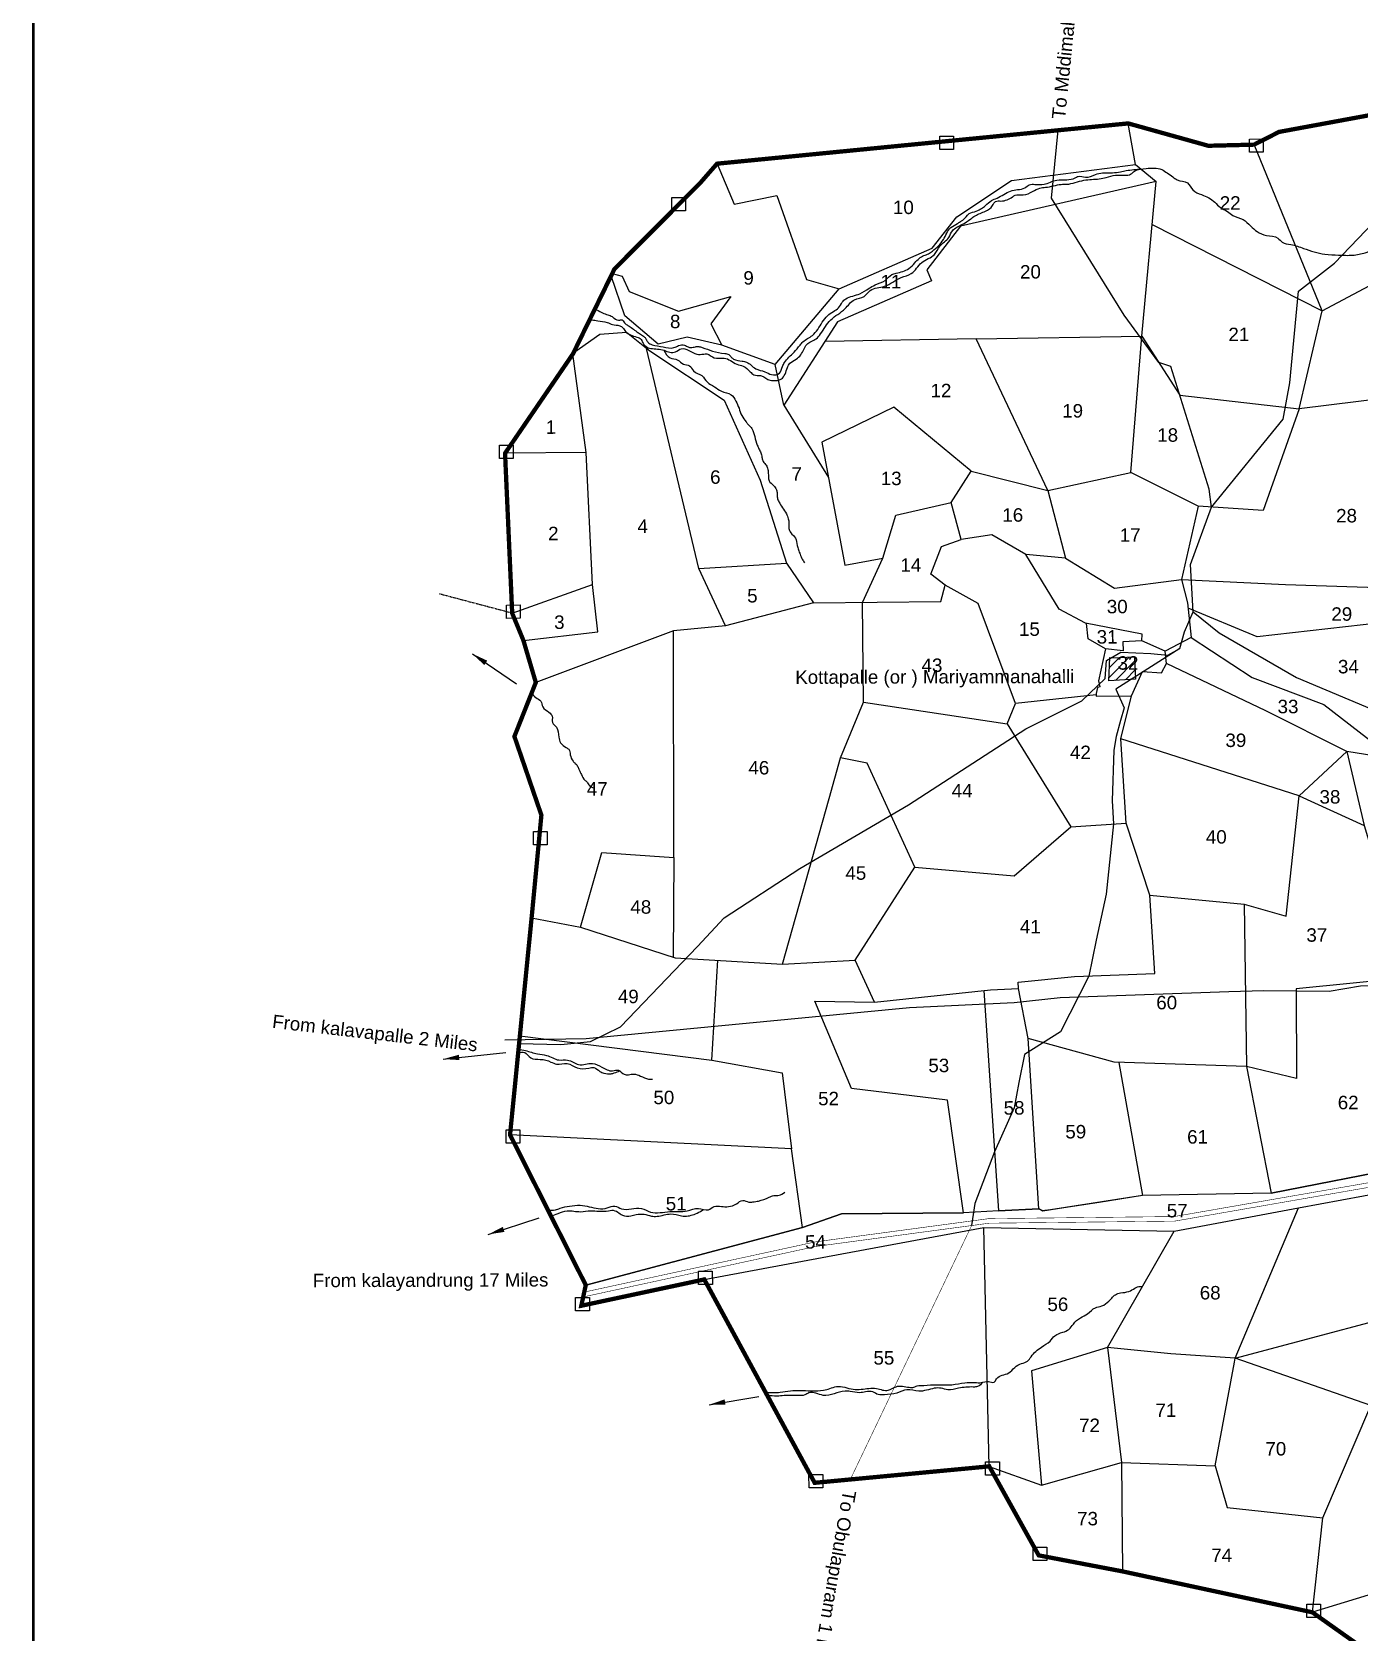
# Model space of a CAD drawing. Header units: feet. Extents: x 746667 to 763555, y 1616206 to 1623008.
# Drawn here: x 746667 to 749137, y 1618521 to 1621496 of the extents above; entities that cross this region are included whole.
import ezdxf
from ezdxf.enums import TextEntityAlignment as Align

# ---------------------------------------------------------------- set-up
doc = ezdxf.new("R2010")
doc.units = ezdxf.units.FT
doc.header["$LTSCALE"] = 15
doc.header["$MEASUREMENT"] = 0
doc.linetypes.add('HIDDEN2', pattern=[0.1875, 0.125, -0.0625])
for name, color, linetype in [('ARROWS', 5, 'Continuous'), ('CANAL1', 7, 'Continuous'), ('CSMark', 72, 'Continuous'), ('PLOT', 7, 'Continuous'), ('PLOT NO', 7, 'Continuous'), ('ROAD NAME', 255, 'Continuous'), ('ROADS', 6, 'Continuous'), ('TANKS-STREAM', 4, 'Continuous'), ('VILLAGE', 30, 'Continuous'), ('VILLAGE STONES', 240, 'Continuous')]:
    doc.layers.add(name, color=color, linetype=linetype)
doc.layers.add('VILLAGE BOUNDRY', color=5, linetype='HIDDEN2', lineweight=100)
doc.styles.get("Standard").update_dxf_attribs({"font": 'arial.ttf'})
doc.linetypes.add('DOTS', pattern='A,1e-06,-3,["●",Standard,S=3,R=0,X=-1.25,Y=-1.25],-3', length=6.000001)
doc.linetypes.add('FENCELINE1', pattern='A,0.25,-0.1,[133,ltypeshp.shx,S=0.1,R=0,X=-0.1,Y=0],-0.1,1', length=1.45)
doc.dimstyles.get("Standard").update_dxf_attribs({"dimtxt": 0.18, "dimasz": 30, "dimexe": 0.18, "dimexo": 0.0625, "dimgap": 0.09, "dimtad": 0, "dimtih": 1, "dimtoh": 1, "dimdec": 4, "dimzin": 0, "dimdsep": 46, "dimtxsty": 'Standard', "dimcen": 0.09, "dimadec": 0, "dimazin": 0, "dimtfac": 1, "dimtdec": 4, "dimtofl": 0, "dimtmove": 0, "dimatfit": 3, "dimfxl": 1, "dimtolj": 1, "dimtzin": 0, "dimarcsym": 0})

msp = doc.modelspace()

# ---------------------------------------------------------------- hatches: boundary and pattern name
at = {"layer": 'VILLAGE', "lineweight": -2}
h = msp.add_hatch(dxfattribs=at)
h.set_pattern_fill('ANSI31', color=256, scale=99.421251, angle=0.1736, style=0)
h.set_pattern_definition([(45.1735628, (9289.611, 7109.009), (-8.81425976, 8.761019825), [])])
h.paths.add_polyline_path([(748717.5, 1620333.8), (748674.3, 1620332.5), (748671.4, 1620333), (748669.6, 1620289.4), (748719.3, 1620292.6)])

# ---------------------------------------------------------------- linework, layer by layer
at = {"layer": 'CANAL1', "color": 6, "linetype": 'DOTS', "ltscale": 0.2}
for points in [[(748860.6, 1620612.6), (748993.6, 1620776), (749006.2, 1620843.5), (749022.4, 1621014.4), (749089, 1621066.5), (749147.2, 1621127), (749259.5, 1621233.3), (749296.7, 1621290.7), (749379.8, 1621360.3), (749452.1, 1621445.7), (749462.6, 1621466.9), (749465.6, 1621493.2)], [(748860.6, 1620612.6), (748856.3, 1620646.2), (748784.5, 1620874.3), (748762.5, 1620881.6), (748698.1, 1620969.7), (748563, 1621186.9), (748575, 1621313.4)], [(747572.9, 1619615.2), (747650.2, 1619613), (747705.9, 1619618.7), (747761.6, 1619645.7), (747904.8, 1619795.7), (747954.1, 1619849), (748095.1, 1619940.7), (748296.7, 1620058.8), (748515.3, 1620200.1), (748619.6, 1620252.4), (748662.4, 1620293.6), (748665.2, 1620327.3), (748691.8, 1620342.7), (748747.4, 1620340.6), (748779.5, 1620337.5), (748801.8, 1620349.5), (748810.2, 1620380.5), (748826.3, 1620418), (748821.1, 1620506.1), (748860.6, 1620612.6)], [(748826.3, 1620418), (748874.6, 1620378.5), (749018.7, 1620295.9), (749170.3, 1620232), (749245.3, 1620200.1), (749296.7, 1620189.2), (749357.1, 1620178.7), (749563.9, 1620178.9), (749643.6, 1620173.5), (749672.6, 1620171.2), (749715.2, 1620146.4), (749870.7, 1620079.6), (749924.3, 1620068.3), (749955.3, 1620077.3), (749994.3, 1620083.5), (750024.7, 1620077.1), (750060.9, 1620057.7), (750074.9, 1620055.6), (750118.3, 1620060.4), (750175.3, 1620059.7), (750350.3, 1620013), (750697.4, 1619870)], [(748801.8, 1620349.5), (748682.5, 1620274.2), (748698, 1620239.5), (748691.2, 1620215.8), (748683.2, 1620185.8), (748678.7, 1620160.4), (748675.5, 1620066.2), (748678.4, 1620023.5), (748664.7, 1619892.6), (748646.2, 1619807.4), (748632.5, 1619740.4), (748579.4, 1619637), (748512.9, 1619594.6), (748501.9, 1619542.7), (748493.3, 1619495.3), (748457, 1619413.5), (748420.4, 1619317.5), (748414.3, 1619276.4)]]:
    msp.add_lwpolyline(points, dxfattribs=at)
at = {"layer": 'CSMark', "linetype": 'FENCELINE1', "ltscale": 6}
msp.add_lwpolyline([(750949.8, 1620182.2), (750648, 1620078.4), (750396.3, 1619992.9), (750293.8, 1619951.6), (749831.1, 1619813), (749630.7, 1619754.7), (749412.4, 1619748), (749297.3, 1619730.4), (749198.5, 1619723.9), (749137.4, 1619721.6), (749079.2, 1619711.5), (748957.5, 1619713.2), (748892.9, 1619711.3), (748578.8, 1619699.7), (748493.2, 1619690.6), (748299.1, 1619681.4), (747697.5, 1619624), (747546.1, 1619621.1)], dxfattribs=at)
at = {"layer": 'PLOT', "lineweight": -2}
for points in [[(748588.9, 1620517.5), (748679.9, 1620462), (748804.8, 1620477.9), (748997.9, 1620468.7), (749284.1, 1620459.4), (749309.1, 1620563.1), (749244.3, 1620822.5), (749023.4, 1620795.5), (749066.4, 1620977.8), (749368.1, 1621138.4), (749185.9, 1621347.2)], [(747940.9, 1621251.2), (747972.9, 1621176.1), (748052.3, 1621191.8), (748107.2, 1621035.6), (748168.2, 1621018.6), (748340.8, 1621094.2), (748386.6, 1621152.5), (748488.4, 1621220.2), (748719.1, 1621250), (748705.6, 1621326.1)], [(748750.3, 1621138.4), (749066.4, 1620977.8), (748939.5, 1621286.6)], [(748719.1, 1621250), (748757.8, 1621218.3), (748393.9, 1621134.9), (748331.1, 1621053.9), (748339.8, 1621033.5), (748165.2, 1620957), (748065.4, 1620802.1), (748148.3, 1620667.4)], [(748422.8, 1620925.4), (748730.8, 1620930.7), (748757.8, 1621218.3)], [(748049.1, 1620877.9), (747949.9, 1620913.5), (747885.1, 1620928.8), (747831.5, 1620915.6), (747769.5, 1620968.5), (747743.9, 1621042.4)], [(747746.1, 1621046.9), (747764.7, 1621042.2), (747777.6, 1621013.3), (747869.4, 1620977), (747966.6, 1621004), (747929.2, 1620953.5), (747949.9, 1620913.5)], [(748065.4, 1620802.1), (748049.1, 1620877.9), (748168.2, 1621018.6)], [(747674.4, 1620900.2), (747722.8, 1620933.9), (747772.3, 1620938.1), (747815.7, 1620903), (747953.9, 1620811.7), (748021.1, 1620662.8), (748070.4, 1620508.2), (748120.1, 1620434.3), (747956.6, 1620391.7), (747859.7, 1620382.2), (747603.9, 1620286.4)], [(748413.3, 1620679.4), (748556.1, 1620643.6), (748422.8, 1620925.4), (748141.8, 1620920.6)], [(748556.1, 1620643.6), (748710.5, 1620676.6), (748730.8, 1620930.7), (748801.7, 1620820.9), (749023.4, 1620795.5), (748956.7, 1620606.1), (748835.9, 1620614.2), (748710.5, 1620676.6)], [(747580.9, 1620364.5), (747719.5, 1620380.3), (747709.5, 1620468.9), (747697.8, 1620713.8), (747673, 1620897.5)], [(747956.6, 1620391.7), (747906.8, 1620498.5), (747809.9, 1620907.6)], [(747596.1, 1619848.9), (747687, 1619831.2), (747863.3, 1619774.4), (748062.8, 1619762.5), (748197.9, 1619770.2), (748308.5, 1619942.8), (748493.5, 1619927), (748598.9, 1620018.1), (748701.8, 1620025), (748691.6, 1620181.4), (748711.6, 1620261.6), (748732.3, 1620307), (748767.6, 1620304.5), (748777, 1620321.8), (748774.5, 1620344.4), (748730.8, 1620363.7), (748731.4, 1620376.4), (748626, 1620396.6), (748577.2, 1620422.7), (748515.4, 1620524.6), (748451.7, 1620560.7), (748394.8, 1620552.6), (748376.3, 1620621.3), (748413.3, 1620679.4), (748269.4, 1620798.6), (748136, 1620733.4), (748178.8, 1620504.6), (748249.1, 1620517.7)], [(747697.8, 1620713.8), (747546.7, 1620712.6)], [(748062.8, 1619762.5), (748149.3, 1620070.6), (748170.6, 1620146.1), (748213.5, 1620249.7), (748211.3, 1620435.4), (748249.1, 1620517.7), (748273.7, 1620597.4), (748376.3, 1620621.3)], [(748556.1, 1620643.6), (748588.9, 1620517.5), (748515.4, 1620524.6)], [(748835.9, 1620614.2), (748804.8, 1620477.9), (748815.7, 1620434.5), (748822.9, 1620370.3), (748774.5, 1620344.4)], [(748120.1, 1620434.3), (748356.8, 1620437.1), (748365.4, 1620467.5), (748338.4, 1620487.8), (748358.2, 1620539.1), (748394.8, 1620552.6)], [(747906.8, 1620498.5), (748070.4, 1620508.2)], [(747560, 1620415.2), (747709.5, 1620468.9)], [(748646, 1620263.2), (748496.1, 1620247.4), (748426.4, 1620433), (748365.4, 1620467.5)], [(749238.6, 1620326.2), (749208.3, 1620401), (748945.5, 1620371.3), (748816.8, 1620424.9)], [(747687, 1619831.2), (747726.5, 1619970.5), (747860.3, 1619961.1), (747859.7, 1620382.2)], [(751977.1, 1620400.3), (751674.4, 1620367.1), (751514.6, 1620231.9), (751185.9, 1620057.7), (750861.7, 1619921.1), (750314.6, 1619726.6), (750223.9, 1619693.8), (749636.7, 1619516.1), (749340.3, 1619414.9), (749306.4, 1619393.6), (749224.6, 1619386.5), (748971.6, 1619336.7), (748732.1, 1619332.1), (748651.6, 1619319.6), (748585.8, 1619309.3), (748546.6, 1619303.2), (748539.4, 1619307.3), (748464.2, 1619303.6), (748399.4, 1619300.4), (748172.3, 1619298.1), (748100, 1619273), (747696.8, 1619165.7)], [(748730.8, 1620363.7), (748695.5, 1620362), (748696.4, 1620345), (748663.3, 1620348.7), (748630.9, 1620367.5), (748628.1, 1620396.2)], [(748822.9, 1620370.3), (748936.3, 1620295.5), (749069.3, 1620245.4), (749200.6, 1620144), (749112.3, 1620158.1), (749144.1, 1620020.4)], [(748663.3, 1620348.7), (748650.4, 1620289.3), (748653, 1620278.2), (748648.5, 1620277.1), (748646, 1620265.6), (748646, 1620260.7), (748711.6, 1620261.6)], [(749023.6, 1620075.8), (749112.3, 1620158.1), (748961.4, 1620233.7), (748777, 1620321.8)], [(748213.5, 1620249.7), (748480.6, 1620209.2), (748496.1, 1620247.4)], [(748480.6, 1620209.2), (748598.9, 1620018.1)], [(748745.7, 1619891), (748921.4, 1619874.2), (748999.2, 1619851.7), (749023.6, 1620075.8), (748691.6, 1620181.4)], [(748308.5, 1619942.8), (748220, 1620136.2), (748170.6, 1620146.1)], [(749023.6, 1620075.8), (749144.1, 1620020.4), (749229.8, 1619738), (749018, 1619716.8), (749018.5, 1619549.8), (748925.2, 1619572.2), (748679.7, 1619580.2), (748519.6, 1619624.4), (748501.3, 1619717.1)], [(748233.6, 1619691.7), (748449.7, 1619714.9), (748501.3, 1619717.1), (748500.9, 1619728.9), (748605.7, 1619739.4), (748755, 1619745), (748745.7, 1619891), (748701.8, 1620025)], [(747860.3, 1619961.1), (747859.5, 1619775.6)], [(747917.2, 1619176.2), (748173, 1619223.7), (748437, 1619272.6), (748790.7, 1619266.3), (749022.1, 1619309.2), (749263.7, 1619354), (749350.5, 1619383.9), (749537.3, 1619448.3), (749709.1, 1619507.5), (749982.9, 1619601.8), (750203.8, 1619667.1), (750418.9, 1619739.9), (750515.1, 1619773.3), (750679.7, 1619835.7), (750759.7, 1619863.9), (750942.9, 1619910)], [(748921.4, 1619874.2), (748925.2, 1619572.2), (748971.6, 1619336.7), (748732.1, 1619332.1)], [(747574.3, 1619629.5), (747931.2, 1619583.9), (747942.3, 1619769.7)], [(748100, 1619273), (748172.3, 1619298.1), (748399.4, 1619300.4), (748369.2, 1619509.6), (748190.9, 1619531.2), (748122.5, 1619693.7), (748233.6, 1619691.7), (748197.9, 1619770.2)], [(748971.6, 1619336.7), (749224.6, 1619386.5), (749229.8, 1619738)], [(748437.2, 1619713.6), (748464.2, 1619303.6), (748399.4, 1619300.4)], [(748464.2, 1619303.6), (748539.4, 1619307.3), (748519.6, 1619624.4)], [(747931.2, 1619583.9), (748062.3, 1619560.2), (748079.4, 1619419.3), (747556, 1619445.2)], [(748688.2, 1619579.9), (748732.1, 1619332.1), (748561, 1619305.4), (748545.8, 1619303.6), (748539.4, 1619307.3)], [(747696.8, 1619165.7), (748100, 1619273), (748079.4, 1619419.3)], [(748867.2, 1618829.8), (748889.8, 1618752.4), (749067.5, 1618733), (749156.7, 1618941.8), (748904.3, 1619029.8), (749313.9, 1619138.8), (749348.7, 1619165.1), (749430.3, 1619190.5), (749353.3, 1619308.7), (749341.7, 1619380.9)], [(748904.3, 1619029.8), (749022.1, 1619309.2)], [(748447.2, 1618828.6), (748437, 1619272.6)], [(748667.2, 1619049.5), (748790.7, 1619266.3)], [(749485.5, 1619073.4), (749361.3, 1618665), (749314.1, 1618638.5), (749048, 1618557.2), (749067.2, 1618733)], [(748447.2, 1618828.6), (748544.3, 1618793.4), (748693.3, 1618836), (748867.2, 1618829.8), (748903, 1619022.2), (748904.3, 1619029.8), (748784.7, 1619037.7), (748667.2, 1619049.5), (748525.9, 1619006.1), (748544.3, 1618793.4)], [(748667.2, 1619049.5), (748693.3, 1618836), (748694.9, 1618633.3)]]:
    msp.add_lwpolyline(points, dxfattribs=at)
at = {"layer": 'ROADS', "linetype": 'HIDDEN2', "lineweight": -2, "ltscale": 10, "const_width": 0.994}
for points in [[(747694, 1619152.7), (748123.9, 1619246.1), (748446.2, 1619289.3), (748791.3, 1619293.2), (749311.9, 1619383.8), (749677.9, 1619518.6), (750230, 1619689), (750657.9, 1619840.8), (750976.4, 1619950.1), (751266.8, 1620081)], [(747695.8, 1619144.5), (748125.3, 1619237.7), (748446.8, 1619280.8), (748792.1, 1619284.7), (749314.1, 1619375.6), (749680.6, 1619510.6), (750232.6, 1619681), (750660.6, 1619832.8), (750979.6, 1619942.2), (751270.3, 1620073.3)]]:
    msp.add_lwpolyline(points, dxfattribs=at)
at = {"layer": 'ROADS', "linetype": 'HIDDEN2', "lineweight": -2, "ltscale": 150, "const_width": 0.994}
msp.add_lwpolyline([(748188.8, 1618804.3), (748414.3, 1619276.4)], dxfattribs=at)
at = {"layer": 'TANKS-STREAM', "lineweight": -2}
for points in [[(747701.4, 1620960.6), (747708.5, 1620960.8), (747719, 1620958.9), (747736.4, 1620956), (747746.4, 1620952.1), (747760, 1620949.7), (747765.6, 1620946), (747770.8, 1620939.4), (747791.8, 1620928.6), (747799.8, 1620924.5), (747802, 1620920), (747809, 1620911.1), (747817.6, 1620907.8), (747842.3, 1620904.2), (747853.2, 1620900.4), (747863.6, 1620901.3), (747874.5, 1620907.1), (747903.4, 1620896.9), (747916.1, 1620897.1), (747922, 1620897.4), (747935.8, 1620890.1), (747953.9, 1620889.7), (747977.8, 1620878.4), (747989.5, 1620874.6), (748002.6, 1620864.4), (748009.4, 1620858.4), (748021.9, 1620857), (748027.9, 1620854.7), (748035.2, 1620850), (748044.8, 1620847.9), (748060.5, 1620850.8), (748071.9, 1620872), (748076.6, 1620880.2), (748088.2, 1620887.7), (748102.6, 1620905.6), (748107.9, 1620915), (748125.1, 1620925.4), (748133.5, 1620934.5), (748152.3, 1620960.7), (748179, 1620981.6), (748196.4, 1620998), (748214.5, 1621004.5), (748225.9, 1621015.6), (748252.5, 1621023.2), (748283.4, 1621039.6), (748302.2, 1621046.7), (748321.6, 1621067.4), (748345.2, 1621082.5), (748355.3, 1621097.8), (748371.7, 1621114), (748379.2, 1621126.9), (748396.2, 1621137.9), (748412.7, 1621148.4), (748420.8, 1621154.3), (748440.4, 1621162.9), (748453.3, 1621173.4), (748458.9, 1621180.9), (748468.8, 1621181.8), (748490.3, 1621189.6), (748495.1, 1621192.7), (748510.5, 1621193.1), (748527.8, 1621199.6), (748541.4, 1621205.6), (748551.5, 1621207.3), (748566.8, 1621210), (748580.8, 1621212.8), (748590.7, 1621213), (748623.3, 1621220.5), (748651.8, 1621223.1), (748664.8, 1621225.7), (748681.8, 1621229.7), (748699.4, 1621229.7), (748710.1, 1621231.8), (748717.4, 1621237.4), (748738.9, 1621242.3), (748767.9, 1621240.4), (748778, 1621233.9), (748788.4, 1621226.8), (748796.8, 1621220.9), (748815.7, 1621215.5), (748826, 1621202.5), (748841.8, 1621193.7), (748866.9, 1621179.4), (748876.9, 1621169.7), (748890.3, 1621162.3), (748900.2, 1621155), (748919, 1621147.1), (748933.1, 1621135.5), (748945.2, 1621124.8), (748962.7, 1621117.9), (748983.8, 1621112.8), (748991.9, 1621105), (749008.1, 1621100.7), (749031.7, 1621093.7), (749071.3, 1621083), (749096.6, 1621081.3), (749122.9, 1621081.1), (749146.3, 1621085.7), (749161.6, 1621090.9), (749173.8, 1621095.2), (749182.8, 1621100.2), (749219.2, 1621119.1), (749234, 1621128.6), (749244.7, 1621134.4), (749251.7, 1621141.7), (749261, 1621146.3), (749275.4, 1621150), (749280.4, 1621156.3)], [(747713.6, 1620980.5), (747725.7, 1620975.2), (747735.4, 1620970.8), (747744.2, 1620967.7), (747749.7, 1620963.8), (747760.4, 1620960.5), (747762.9, 1620961.1), (747769, 1620955), (747775.3, 1620950.5), (747791.7, 1620938.6), (747798.5, 1620934.3), (747806.1, 1620928.6), (747809.3, 1620924.6), (747812.2, 1620919.3), (747820.4, 1620914.6), (747840.6, 1620910.6), (747860.8, 1620909.1), (747869.3, 1620912.8), (747880.7, 1620913.6), (747887.1, 1620910.4), (747891.9, 1620909.3), (747900.7, 1620910.7), (747907, 1620911.1), (747913.3, 1620909.5), (747932.6, 1620902.7), (747955.3, 1620898.1), (747962.9, 1620896.3), (747967.5, 1620891.2), (747971.8, 1620887.7), (747987.6, 1620884.1), (747995.6, 1620882.3), (748012.8, 1620869.9), (748029.7, 1620864.3), (748042.3, 1620858.9), (748056.9, 1620861.4), (748062.7, 1620874.3), (748066.2, 1620881.4), (748084.2, 1620900.5), (748095.2, 1620913.8), (748100.7, 1620920), (748118.2, 1620931.9), (748136.7, 1620956.2), (748146.2, 1620968.3), (748157.3, 1620976.5), (748166.8, 1620982.9), (748173.9, 1620993.9), (748180.5, 1620999.9), (748206.7, 1621009.3), (748223.6, 1621019.4), (748234.7, 1621025.7), (748253.3, 1621034.2), (748266.2, 1621045.1), (748274, 1621047.5), (748297.6, 1621056.1), (748309, 1621067), (748325.7, 1621080.5), (748334.3, 1621083.5), (748341.5, 1621088.5), (748361.9, 1621110), (748375.5, 1621132.4), (748388.3, 1621139.9), (748393.4, 1621143.5), (748398.2, 1621146.3), (748409.7, 1621158.3), (748423.1, 1621163), (748432.8, 1621168), (748440.1, 1621173.3), (748451.3, 1621182.5), (748461.6, 1621187.2), (748486.9, 1621200.3), (748499.9, 1621202.9), (748513.4, 1621206.4), (748521.5, 1621211.7), (748532.2, 1621212.8), (748549, 1621212.9), (748572.7, 1621220.8), (748591.4, 1621221.3), (748606.8, 1621224.8), (748612.6, 1621227.6), (748626, 1621226), (748644.7, 1621231.3), (748657.8, 1621234), (748676.5, 1621234.5), (748691.3, 1621236.2), (748702, 1621238.3), (748729.5, 1621241.5)], [(747841.8, 1620904.3), (747853.7, 1620890.1), (747867.9, 1620886.1), (747878.4, 1620878.6), (747889.9, 1620875.2), (747897.2, 1620865.8), (747912.8, 1620857), (747922.4, 1620845.3), (747936.1, 1620836.5), (747949, 1620828.2), (747967, 1620821.6), (747975.9, 1620809.8), (747981.8, 1620796.5), (747987, 1620782.8), (747994.8, 1620771.3), (747998.9, 1620766.1), (748005.8, 1620758.6), (748010.9, 1620743.7), (748015.8, 1620727.6), (748018.8, 1620721), (748022.5, 1620713.5), (748024.5, 1620705.5), (748025.8, 1620699.1), (748031.1, 1620692), (748034.8, 1620684.9), (748036.3, 1620675.8), (748037.8, 1620661.6), (748045.9, 1620652.8), (748051.4, 1620644.7), (748052.7, 1620637.8), (748053.1, 1620629.6), (748055.8, 1620622.6), (748069.8, 1620600.2), (748073.5, 1620590.8), (748074.6, 1620583.5), (748074.6, 1620573), (748078, 1620565), (748087.1, 1620554.7), (748090, 1620541.4), (748092.5, 1620533.1), (748095.4, 1620524.8), (748099.4, 1620515.9), (748103.6, 1620509.1)], [(747596.3, 1620267.2), (747604, 1620258.4), (747613.4, 1620251.6), (747617, 1620241), (747628.4, 1620231.1), (747634.3, 1620223.5), (747635.1, 1620212.1), (747642.4, 1620203.1), (747646.8, 1620184.9), (747650.1, 1620174.4), (747660.4, 1620165.4), (747665.1, 1620162.2), (747668, 1620152.1), (747673.3, 1620139.8), (747677.4, 1620135.9), (747682.1, 1620130), (747684.8, 1620123.7), (747688.6, 1620115), (747695.5, 1620104.4), (747700.3, 1620099.5), (747705.1, 1620093.2), (747711.3, 1620090.2)], [(747571.1, 1619597.4), (747583.3, 1619598.1), (747594.5, 1619588.4), (747612.2, 1619585.5), (747632.1, 1619580.6), (747642.3, 1619576.5), (747662, 1619577.6), (747681.1, 1619569.8), (747702.4, 1619569.3), (747711.7, 1619570.1), (747723, 1619563.2), (747730.6, 1619560.1), (747743.8, 1619558.9), (747749.9, 1619560.4), (747760.5, 1619564)], [(747571.8, 1619604.2), (747584.6, 1619601.8), (747606.9, 1619595.9), (747623.9, 1619593), (747646.8, 1619584.4), (747662.9, 1619584.2), (747683.6, 1619575.9), (747709.2, 1619577.8), (747726.7, 1619571.3), (747746.7, 1619564.2), (747757.7, 1619565.4), (747768.1, 1619557.7), (747785.7, 1619558.1), (747798.5, 1619554.5), (747813.4, 1619548.9), (747820.8, 1619548.4)], [(747626.4, 1619305.5), (747640.4, 1619305.5), (747648.9, 1619308.6), (747666.7, 1619312.4), (747686.7, 1619314.1), (747703.4, 1619311.4), (747736.8, 1619309.2), (747750.6, 1619312.7), (747763.3, 1619307.7), (747800.2, 1619308.1), (747817.4, 1619301.4), (747853.2, 1619302.6), (747885.3, 1619303.7), (747906.2, 1619308.4), (747925, 1619305.9), (747935.6, 1619311.7), (747949, 1619312.1), (747962.1, 1619311.7), (747977.1, 1619316.8), (747988.8, 1619323.3), (747999.9, 1619320.2), (748007.6, 1619320.4), (748017.9, 1619322.1), (748037.9, 1619329.1), (748046.4, 1619332.3), (748056.2, 1619332.8), (748066.9, 1619338.3)], [(747632.1, 1619294.2), (747645.3, 1619299), (747662.4, 1619303.7), (747687.1, 1619302.2), (747705.7, 1619303.9), (747721.6, 1619303.1), (747739.3, 1619304), (747745, 1619305), (747756.4, 1619301.4), (747765, 1619295.7), (747780.7, 1619294.5), (747790.5, 1619296.8), (747805.4, 1619297.4), (747818.8, 1619294.2), (747829.4, 1619293.6), (747855.2, 1619298), (747875, 1619294.6), (747881.1, 1619294), (747903.8, 1619299.6), (747915.9, 1619306.3)], [(748031.2, 1618966.1), (748058.3, 1618966.5), (748077.3, 1618969.1), (748114.8, 1618969.3), (748117.7, 1618969.3), (748138.8, 1618970.1), (748150.8, 1618973.4), (748162.8, 1618977), (748194.2, 1618972.1), (748209.1, 1618972.1), (748237.5, 1618973.3), (748259.3, 1618970.1), (748273.9, 1618976.8), (748298.4, 1618975.6), (748307.1, 1618975.9), (748313, 1618978.3), (748318.9, 1618978.8), (748344.1, 1618980.4), (748377.8, 1618980.5), (748401.5, 1618984.1), (748420.9, 1618984.6), (748432.1, 1618984.4), (748445.7, 1618986.2), (748456, 1618985.3), (748460.7, 1618991.5), (748483.3, 1619002.4), (748494.4, 1619012.5), (748507.3, 1619019.8), (748518.2, 1619024.5), (748525.1, 1619032.6), (748544.3, 1619050.5), (748560.3, 1619061.6), (748569.3, 1619071.5), (748583.7, 1619077.9), (748595.1, 1619083.4), (748603.5, 1619093.3), (748616.6, 1619104.8), (748630, 1619112.2), (748644.5, 1619123.7), (748656.4, 1619127), (748669.3, 1619135.9), (748676.6, 1619143), (748681.6, 1619147.9), (748691.4, 1619151.1), (748707, 1619154.1), (748718, 1619160), (748723.1, 1619162.4), (748731.8, 1619162.8)], [(748435.2, 1618984.9), (748425.5, 1618976.9), (748417.3, 1618976.2), (748390.1, 1618973.9), (748370, 1618970.9), (748358, 1618973.9), (748345, 1618973.8), (748315.9, 1618968.3), (748294, 1618971), (748275.2, 1618964.8), (748252.2, 1618961.9), (748240.8, 1618962), (748230.4, 1618967.2), (748217.3, 1618967.2), (748205.9, 1618965.5), (748188.7, 1618968.1), (748178.9, 1618968.7), (748138.3, 1618960.7), (748111.9, 1618965.2), (748104.3, 1618961.6), (748089.7, 1618960.2), (748077.1, 1618960.3), (748065.6, 1618960.3), (748052.2, 1618959.2), (748034.2, 1618960.7)]]:
    msp.add_spline(points, degree=3, dxfattribs=at)
at = {"layer": 'VILLAGE', "lineweight": -2}
msp.add_lwpolyline([(748674.3, 1620332.5), (748717.5, 1620333.8), (748719.3, 1620292.6), (748669.6, 1620289.4), (748671.4, 1620333), (748674.3, 1620332.5)], dxfattribs=at)
at = {"layer": 'VILLAGE BOUNDRY', "lineweight": -2, "ltscale": 25, "const_width": 8}
msp.add_lwpolyline([(749193.9, 1618453.9), (749048, 1618557.2), (748694.9, 1618633.3), (748539.1, 1618663.1), (748447.2, 1618828.6), (748122.5, 1618798), (747917.2, 1619176.2), (747688.5, 1619127.3), (747696.8, 1619165.7), (747556, 1619445.2), (747596.8, 1619855.9), (747614.3, 1620039.7), (747564.1, 1620186), (747603.9, 1620286.4), (747580.9, 1620364.5), (747560, 1620415.2), (747546.7, 1620712.6), (747673, 1620897.5), (747750.3, 1621055.6), (747908.8, 1621214.4), (747940.9, 1621251.2), (748705.6, 1621326.1), (748854.5, 1621284.5), (748939.5, 1621286.6), (748986.1, 1621310.3), (749185.9, 1621347.2)], dxfattribs=at)
at = {"layer": 'VILLAGE BOUNDRY', "lineweight": -2}
msp.add_lwpolyline([(747560, 1620415.2), (747423.9, 1620451.2)], dxfattribs=at)
at = {"layer": 'VILLAGE STONES', "color": 5, "const_width": 5}
msp.add_lwpolyline([(746669.5, 1623005.6), (763273.4, 1623005.6), (763273.4, 1616208), (746669.5, 1616208)], close=True, dxfattribs=at)
at = {"layer": 'VILLAGE STONES', "lineweight": -2}
for points in [[(748355.1, 1621302.3), (748380.6, 1621302.4), (748380.7, 1621277.6), (748355.1, 1621277.5)], [(748930.9, 1621297.1), (748956.4, 1621297.2), (748956.5, 1621272.5), (748931, 1621272.4)], [(747856.9, 1621188.2), (747882.4, 1621188.3), (747882.5, 1621163.5), (747857, 1621163.4)], [(747536.2, 1620727.7), (747561.7, 1620727.8), (747561.8, 1620703.1), (747536.3, 1620703)], [(747549.5, 1620430.4), (747575, 1620430.5), (747575.1, 1620405.7), (747549.5, 1620405.6)], [(747599.4, 1620009.4), (747624.9, 1620009.5), (747625, 1619984.7), (747599.5, 1619984.6)], [(747548.6, 1619454.2), (747574.1, 1619454.3), (747574.2, 1619429.5), (747548.7, 1619429.4)], [(747906.6, 1619191.4), (747932.1, 1619191.5), (747932.2, 1619166.7), (747906.7, 1619166.6)], [(747677.9, 1619142.5), (747703.5, 1619142.5), (747703.5, 1619117.8), (747678, 1619117.7)], [(748440.4, 1618837), (748465.9, 1618837.1), (748466, 1618812.3), (748440.4, 1618812.2)], [(748111.9, 1618813.2), (748137.4, 1618813.3), (748137.5, 1618788.5), (748112, 1618788.4)], [(748528.5, 1618678.2), (748554.1, 1618678.3), (748554.1, 1618653.6), (748528.6, 1618653.5)], [(749037.5, 1618572.4), (749063, 1618572.4), (749063.1, 1618547.7), (749037.6, 1618547.6)]]:
    msp.add_lwpolyline(points, close=True, dxfattribs=at)

# ---------------------------------------------------------------- texts
at = {"layer": 'PLOT NO', "lineweight": -2}
for s, p in [('22', (748895.2, 1621178.2)), ('10', (748287.4, 1621170)), ('9', (747999.6, 1621038.8)), ('11', (748264.3, 1621031.9)), ('20', (748523.7, 1621050.1)), ('8', (747863.1, 1620957.8)), ('21', (748911.2, 1620933.7)), ('12', (748357.3, 1620829.3)), ('19', (748602.2, 1620791.6)), ('1', (747632.1, 1620761.3)), ('18', (748778.9, 1620746.6)), ('6', (747937.7, 1620668.4)), ('7', (748089.1, 1620674.3)), ('13', (748264.8, 1620665.9)), ('4', (747802.6, 1620577)), ('16', (748490.8, 1620597.9)), ('28', (749111.6, 1620596.6)), ('2', (747636.5, 1620563.5)), ('17', (748709.2, 1620560.6)), ('14', (748301.3, 1620504.9)), ('5', (748006.7, 1620447.7)), ('30', (748685.1, 1620427.6)), ('3', (747647.7, 1620398.5)), ('29', (749102.7, 1620413.7)), ('15', (748521.8, 1620385.6)), ('31', (748666.3, 1620371.3)), ('43', (748340.6, 1620318.4)), ('32', (748705.1, 1620322.7)), ('34', (749115, 1620315.9)), ('33', (749002.7, 1620241.7)), ('39', (748905.7, 1620178.9)), ('42', (748616.6, 1620156.4)), ('46', (748018.6, 1620127.8)), ('47', (747718.2, 1620088.6)), ('44', (748396.7, 1620085.3)), ('38', (749080.7, 1620073.7)), ('40', (748869.3, 1619999.2)), ('45', (748199, 1619932)), ('48', (747799.2, 1619868.9)), ('41', (748523.5, 1619832.2)), ('37', (749056.3, 1619816.8)), ('49', (747775.9, 1619702.5)), ('60', (748777.1, 1619691.1)), ('53', (748353.3, 1619574.2)), ('50', (747842, 1619514.7)), ('52', (748148.3, 1619512.6)), ('62', (749114.6, 1619505.3)), ('58', (748493.3, 1619495.3)), ('59', (748608, 1619451)), ('61', (748834.5, 1619441.4)), ('51', (747864.9, 1619317.1)), ('57', (748796.7, 1619304.2)), ('54', (748123.9, 1619246.1)), ('68', (748858, 1619151.5)), ('56', (748574.7, 1619130)), ('55', (748251.2, 1619030.4)), ('71', (748775.7, 1618933)), ('72', (748633.6, 1618904.9)), ('70', (748980, 1618861.3)), ('73', (748629.9, 1618731.4)), ('74', (748879.4, 1618663.1))]:
    msp.add_text(s, height=25, rotation=0.1736, dxfattribs=at).set_placement(p, align=Align.MIDDLE_CENTER)
at = {"layer": 'ROAD NAME', "lineweight": -2}
for s, rotation, p in [('To Mddimakulapalle 4 Mile ', 84.2771, (748588, 1621333.3)), ('Kottapalle (or ) Mariyammanahalli ', 0.1736, (748086.4, 1620283.8)), ('From kalavapalle 2 Miles ', 353.3993, (747112.8, 1619644.2)), ('From kalayandrung 17 Miles', 0.1736, (747189.3, 1619161.8)), ('To Obulapuram 1 Mile', 260.0482, (748175.5, 1618785.7))]:
    msp.add_text(s, height=24.855, rotation=rotation, dxfattribs=at).set_placement(p)

# ---------------------------------------------------------------- leaders
at = {"layer": 'ARROWS', "lineweight": -2}
for points in [[(747486, 1620339.8), (747568, 1620284)], [(747431.5, 1619586), (747547.9, 1619598.2)], [(747515.6, 1619260.1), (747610, 1619290.6)], [(747926.3, 1618943.3), (748018.4, 1618958.7)]]:
    msp.add_leader(points, dimstyle='Standard', override={"dimgap": 0.09, "dimtad": 0}, dxfattribs=at)

doc.saveas('drawing.dxf')
